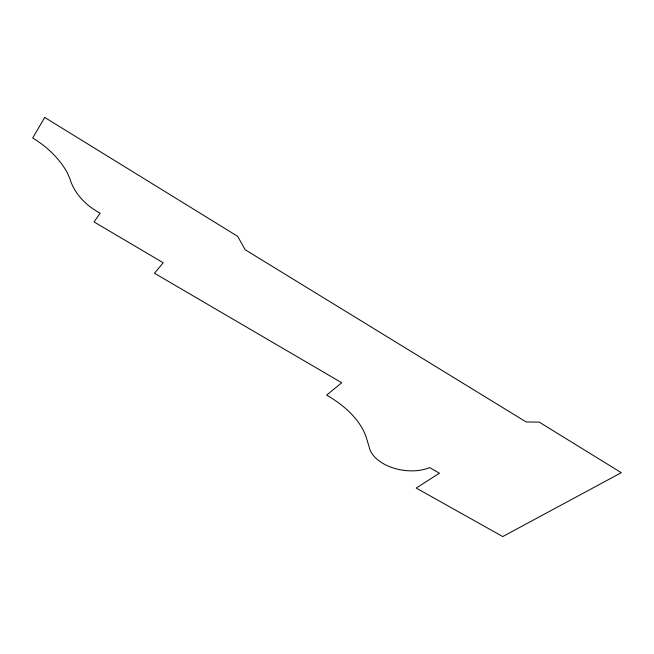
<?xml version="1.0" encoding="UTF-8"?>
<svg xmlns="http://www.w3.org/2000/svg" width="654" height="654" viewBox="0 0 654 654"><rect width="100%" height="100%" fill="white"/><g stroke="black" fill="none" stroke-linecap="round" stroke-linejoin="round"><path stroke-width="0.98" d="M44.685 117.426L32.7 137.978A72.218 47.39 30.6 0 1 67.174 172.525L69.978 178.869A52.165 36.894 27.5 0 0 100.176 213.237L94.021 221.91L163.198 262.753L154.483 273.258L341.74 382.762L326.624 395.122A95.231 56.645 14.1 0 1 366.935 439.676L369.15 446.846A37.188 22.416 9 0 0 392.179 467.618A37.188 22.416 9 0 0 429.645 467.602L439.431 473.194L416.214 488.064L502.738 536.574L621.3 472.687L539.248 422.141L526.143 421.944L245.168 249.738L237.639 236.315L44.685 117.426"/></g></svg>
